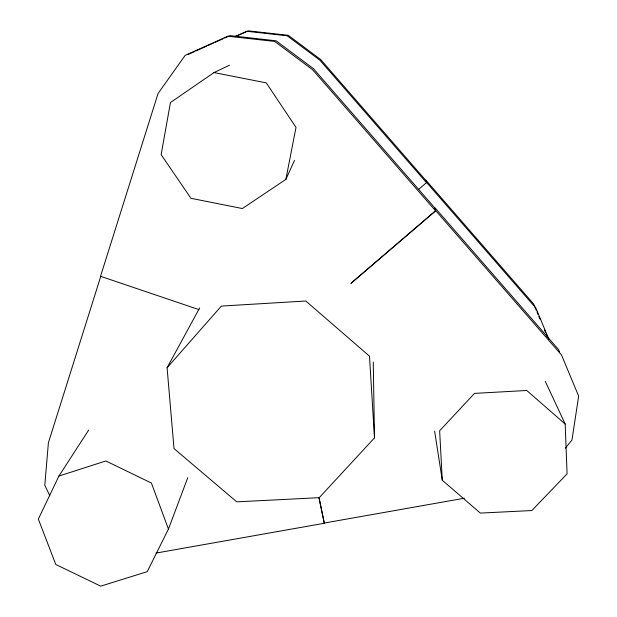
<?xml version="1.0" encoding="UTF-8"?>
<svg xmlns="http://www.w3.org/2000/svg" width="617" height="617" viewBox="0 0 617 617"><rect width="100%" height="100%" fill="white"/><g stroke="black" fill="none" stroke-linecap="round" stroke-linejoin="round"><path stroke-width="0.93" d="M285.856 179.416L296.006 127.387L266.259 82.879L213.991 72.575L170.439 102.553L161.137 154.651L190.946 198.304L242.358 208.538L285.856 179.416L294.494 160.381M100.748 276.416L48.396 442.759L44.794 485.24L49.769 495.675M88.686 430.064L58.9 476.062L38.347 519.074L55.785 564.493L100.71 586.15L147.247 571.651L168.441 529.07L187.753 477.674M373.262 362.056L374.488 437.877L319.259 497.672L236.774 501.852L174.017 448.582L167.084 367.755L199.661 307.891M565.326 448.212L571.959 440.052L578.653 396.145L561.516 354.983L435.779 210.698L434.738 207.489L558.609 349.662L559.712 352.307M167.084 367.755L221.387 306.078L305.793 301.011L369.49 356.163L374.488 437.877M418.426 189.55L426.648 182.524L425.861 180.118L533.69 304.05L536.273 310.258M350.903 283.35L435.556 210.821L434.515 207.62L313.436 68.657L276.108 40.799L230.041 35.639L224.773 37.999M351.119 283.226L435.779 210.698M213.991 72.575L229.516 65.194M187.946 54.535L194.077 51.782M195.836 50.987L206.356 46.267M208.114 45.481L213.374 43.121M215.132 42.334L223.022 38.786M234.661 36.681L246.723 31.274L287.206 35.794L319.984 60.281L426.455 182.64L425.676 180.226L320.616 59.471L288.278 35.316L248.327 30.85L235.27 36.712M58.9 476.062L105.854 460.968L151.42 483.049L168.441 529.07M464.439 498.22L324.28 523.046L319.028 497.68M156.055 553.071L324.28 523.278L319.035 497.911M198.913 309.611L100.532 276.293L158.06 93.506L185.154 55.383L227.897 36.202L274.681 41.439L312.595 69.729L435.556 210.821M434.623 431.121L442.281 480.257L480.373 513.089L531.854 510.537L567.077 473.856L565.187 424.041L545.305 381.383M565.187 424.041L526.756 390.492L474.535 393.384L439.643 430.766L442.281 480.257M426.648 182.524L535.88 308.068L549.03 339.612M537.014 312.032L538.124 314.693M538.865 316.467L539.975 319.12M544.41 329.763L545.521 332.424M546.253 334.198L547.364 336.859"/></g></svg>
